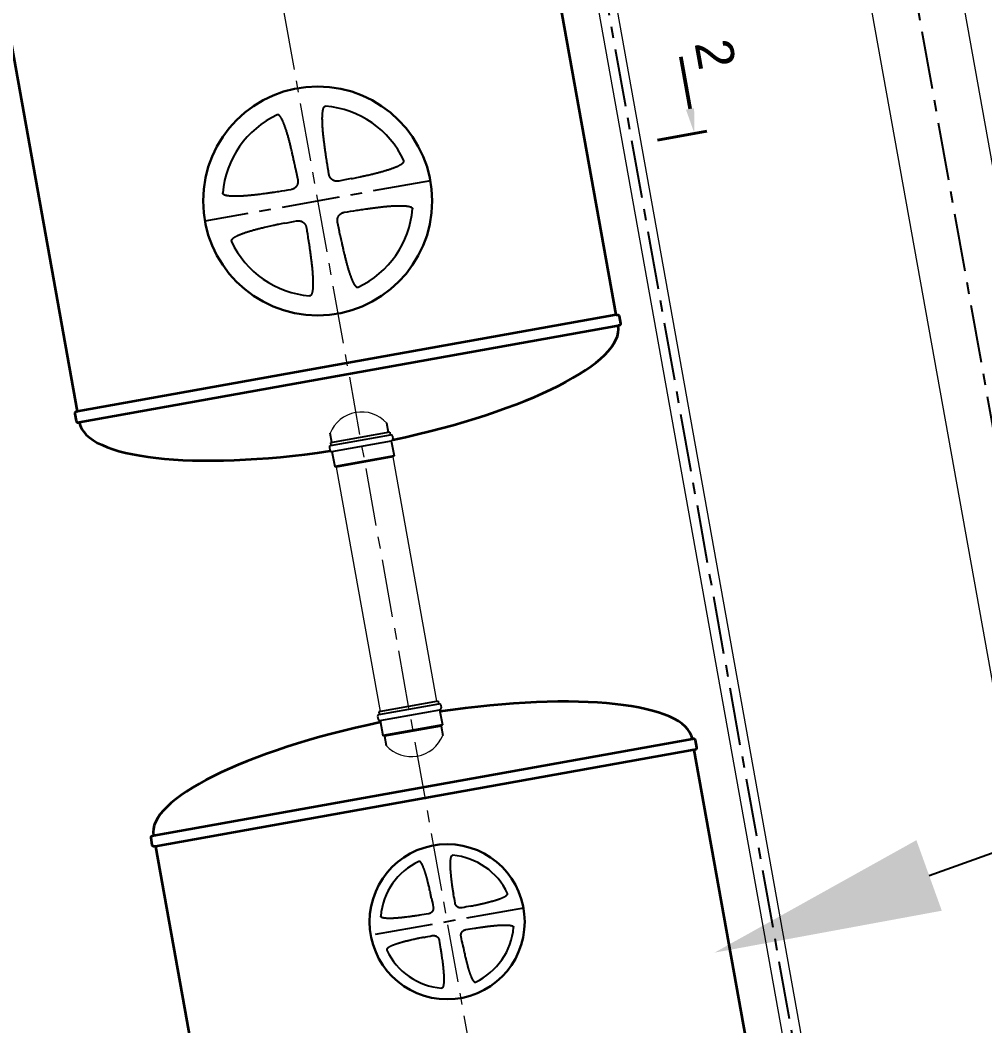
# Model space of a CAD drawing. Header units: millimetres. Extents: x 20530397 to 31271313, y 32794167 to 33532929.
# Drawn here: x 25974190 to 25979476, y 32918394 to 32923907 of the extents above; entities that cross this region are included whole.
import ezdxf
from ezdxf import colors
from ezdxf.entities.mleader import LeaderData, LeaderLine
from ezdxf.math import Vec2, Vec3

# ---------------------------------------------------------------- set-up
doc = ezdxf.new("R2010")
doc.units = ezdxf.units.MM
doc.linetypes.add('осевая', pattern=[50.8, 31.75, -6.35, 6.35, -6.35])
for name, color, linetype in [('Mitat', 1, 'Continuous'), ('Выноски', 7, 'Continuous'), ('Системный слой', 7, 'Continuous')]:
    doc.layers.add(name, color=color, linetype=linetype)
doc.layers.add('Труба профиль', color=7, linetype='Continuous', lineweight=50)
doc.styles.add('GOST 2.304', font='GOST_0.TTF')
doc.styles.get("Standard").update_dxf_attribs({"font": 'arial.ttf'})
doc.dimstyles.new('STANDARD$0', dxfattribs={"dimscale": 100, "dimtxt": 2.5, "dimasz": 1, "dimexe": 0.5, "dimexo": 2, "dimgap": 1, "dimtad": 1, "dimdec": 0, "dimzin": 0, "dimdsep": 46, "dimtxsty": 'Standard', "dimblk1": 'OBLIQUE', "dimblk2": 'OBLIQUE', "dimsah": 1, "dimcen": 2, "dimadec": 0, "dimazin": 0, "dimtfac": 1, "dimtdec": 4, "dimtofl": 0, "dimtmove": 2, "dimatfit": 3, "dimldrblk": 'OBLIQUE', "dimfxl": 1, "dimtolj": 1, "dimtzin": 0, "dimarcsym": 0})

# ---------------------------------------------------------------- blocks, each defined once
blk = doc.blocks.new('fsadfs')
at = {"color": 1, "linetype": 'осевая', "lineweight": 25, "ltscale": 10}
for p, q in [((8927.3, -30378.6), (3836.6, -2004.1)), ((2972.9, -6660.8), (6380.9, -25656.3)), ((2767.8, -11882), (1532.8, -12103.6)), ((3278.2, -15868.4), (2441.6, -16018.6))]:
    blk.add_line(p, q, dxfattribs=at)
at = {"lineweight": 20}
for p, q in [((9013.2, -29441.3), (4256.8, -2930.5)), ((8521, -29529.6), (3764.6, -3018.8)), ((6430.1, -25647.5), (3022.9, -6656.2)), ((6331.8, -25665.1), (2924.5, -6674)), ((2562.1, -13396), (2802.3, -14735)), ((2252.1, -13451.7), (2492.3, -14790.6))]:
    blk.add_line(p, q, dxfattribs=at)
at = {"color": 1, "linetype": 'осевая', "lineweight": 15, "ltscale": 10}
blk.add_line((979.5, -5459), (4422.1, -24663), dxfattribs=at)
at = {"color": 1, "lineweight": 40}
blk.add_line((4281.9, -11610.4), (4013.2, -11658.6), dxfattribs=at)
at = {"color": 7, "lineweight": 25}
for p, q in [((2538, -13261.7), (2528.8, -13210.3)), ((2228, -13317.4), (2218.7, -13266)), ((2545.6, -13260.4), (2220.4, -13318.7)), ((2221.5, -13333.8), (2549.8, -13274.9)), ((2545.6, -13260.4), (2548.2, -13275.1)), ((2559.9, -13281.9), (2562.6, -13296.9)), ((2220.4, -13318.7), (2223, -13333.5)), ((2227.2, -13365.9), (2555.6, -13307)), ((2554, -13307.3), (2568.9, -13390.3)), ((2214.4, -13343.9), (2217.1, -13358.9)), ((2228.8, -13365.7), (2243.7, -13448.6)), ((2562.1, -13396), (2568.9, -13390.3)), ((2252.1, -13451.7), (2243.7, -13448.6)), ((2810.2, -14735.1), (2485, -14793.4)), ((2486, -14808.5), (2814.4, -14749.5)), ((2810.2, -14735.1), (2812.8, -14749.8)), ((2824.5, -14756.6), (2827.2, -14771.6)), ((2479, -14818.6), (2481.7, -14833.6)), ((2485, -14793.4), (2487.6, -14808.2)), ((2491.8, -14840.6), (2820.2, -14781.7)), ((2818.6, -14782), (2833.5, -14865)), ((2493.4, -14840.4), (2508.3, -14923.3)), ((2826.7, -14870.7), (2833.5, -14865)), ((2826.7, -14870.7), (2835.9, -14922.1)), ((2516.6, -14926.4), (2508.3, -14923.3)), ((2516.6, -14926.4), (2525.9, -14977.7))]:
    blk.add_line(p, q, dxfattribs=at)
at = {"lineweight": 35}
for points in [[(3786.3, -12617.1), (2535.7, -5646.6)], [(-417.2, -6176.4), (833.4, -13146.9)], [(3786.3, -12617.1), (833.4, -13146.9)], [(844, -13205.9), (3796.9, -12676.2)], [(1250.5, -15471.5), (4203.4, -14941.8)], [(4214, -15000.8), (1261.1, -15530.6)], [(5465.8, -21978.5), (4214, -15000.8)], [(1261.1, -15530.6), (2513, -22508.2)]]:
    blk.add_lwpolyline(points, dxfattribs=at)
at = {"color": 1, "linetype": 'ByBlock', "lineweight": -2}
blk.add_lwpolyline([(4190.6, -11488.1), (4139.5, -11203.2)], dxfattribs=at)
at = {"lineweight": 35}
for points in [[(3786.3, -12617.1), (3791.2, -12616.2, -0.414214), (3802.8, -12624.3), (3809.9, -12663.7)], [(3809.9, -12663.7, -0.414214), (3801.8, -12675.3), (3796.9, -12676.2)], [(833.4, -13146.9), (828.5, -13147.8, 0.414214), (820.4, -13159.4), (827.5, -13198.7)], [(827.5, -13198.7, 0.414214), (839.1, -13206.8), (844, -13205.9)], [(4219.9, -14949, 0.414214), (4208.3, -14940.9), (4203.4, -14941.8)], [(4214, -15000.8), (4218.9, -14999.9, 0.414214), (4227, -14988.3), (4219.9, -14949)], [(1237.5, -15484, -0.414214), (1245.6, -15472.4), (1250.5, -15471.5)], [(1261.1, -15530.6), (1256.2, -15531.5, -0.414214), (1244.6, -15523.4), (1237.5, -15484)]]:
    blk.add_lwpolyline(points, format="xyb", dxfattribs=at)
at = {"lineweight": 20}
for centre, start, end in [((2391.2, -13335.1), 42.19, 158.1528), ((2663.5, -14853), 222.19, 338.1528)]:
    blk.add_arc(centre, 185.8, start, end, dxfattribs=at)
at = {"color": 7, "lineweight": 25}
for centre, start, end in [((2551.3, -13283.4), 10.1714, 100.1714), ((2223, -13342.3), 100.1714, 190.1714), ((2554, -13298.5), 280.1714, 10.1714), ((2225.7, -13357.4), 190.1714, 280.1714), ((2815.9, -14758.1), 10.1714, 100.1714), ((2818.6, -14773.2), 280.1714, 10.1714), ((2487.6, -14817), 100.1714, 190.1714), ((2490.3, -14832.1), 190.1714, 280.1714)]:
    blk.add_arc(centre, 8.7, start, end, dxfattribs=at)
at = {"lineweight": 35}
for centre, ratio, start_param, end_param in [((2320.5, -12941), 0.266979, 4.828731, 6.283185), ((2320.5, -12941), 0.266979, 3.141593, 4.596047), ((2726.9, -15206.7), 0.262791, 0, 1.46044), ((2726.9, -15206.7), 0.262791, 1.681155, 3.141593)]:
    blk.add_ellipse(centre, major_axis=(1476.4, 264.9), ratio=ratio, start_param=start_param, end_param=end_param, dxfattribs=at)
at = {"color": 1, "lineweight": 25}
blk.add_solid([(4213, -11484.1), (4214.7, -11622.4), (4168.2, -11492.1)], dxfattribs=at)
at = {"layer": 'Mitat', "color": 7, "lineweight": 25}
for p, q in [((2568.9, -13390.3), (2243.7, -13448.6)), ((2562.1, -13396), (2252.1, -13451.7)), ((2833.5, -14865), (2508.3, -14923.3)), ((2826.7, -14870.7), (2516.6, -14926.4))]:
    blk.add_line(p, q, dxfattribs=at)
at = {"layer": 'Системный слой', "color": 7, "lineweight": 30}
for centre, radius in [((2150.3, -11992.8), 627.4), ((2859.9, -15943.5), 425)]:
    blk.add_circle(centre, radius, dxfattribs=at)
at = {"layer": 'Системный слой', "color": 7, "lineweight": 25}
for centre, radius, start, end in [((2150.3, -11992.8), 521.8, 115.1657, 175.1771), ((2150.3, -11992.8), 521.8, 25.1657, 85.1771), ((2150.3, -11992.8), 521.8, 295.1657, 355.1771), ((2150.3, -11992.8), 521.8, 205.1657, 265.1771), ((2859.9, -15943.5), 365.3, 25.1657, 85.1771), ((2859.9, -15943.5), 365.3, 115.1657, 175.1771), ((2859.9, -15943.5), 365.3, 295.1657, 355.1771), ((2859.9, -15943.5), 365.3, 205.1657, 265.1771)]:
    blk.add_arc(centre, radius, start, end, dxfattribs=at)
at = {"layer": 'Системный слой', "color": 7, "lineweight": 25, "extrusion": (0, 0, -1)}
for centre, major_axis, start_param, end_param in [((3307.7, -11785.1), (-562.8, 3136.9), -1.528808, -1.507354), ((992.9, -12200.4), (562.8, -3136.9), -1.634239, -1.612784), ((1942.7, -10835.4), (-3136.9, -562.8), -1.634239, -1.612784), ((1942.7, -10835.4), (-3136.9, -562.8), -1.528808, -1.507354), ((2358, -13150.2), (3136.9, 562.8), -1.528808, -1.507354), ((2358, -13150.2), (3136.9, 562.8), -1.634239, -1.612784), ((3307.7, -11785.1), (-562.8, 3136.9), -1.634239, -1.612784), ((992.9, -12200.4), (562.8, -3136.9), -1.528808, -1.507354), ((2049.7, -16088.9), (394, -2195.9), -1.634239, -1.612784), ((3670, -15798.1), (-394, 2195.9), -1.528808, -1.507354), ((2714.5, -15133.3), (-2195.9, -394), -1.634239, -1.612784), ((2714.5, -15133.3), (-2195.9, -394), -1.528808, -1.507354), ((3005.2, -16753.7), (2195.9, 394), -1.528808, -1.507354), ((3005.2, -16753.7), (2195.9, 394), -1.634239, -1.612784), ((3670, -15798.1), (-394, 2195.9), -1.634239, -1.612784), ((2049.7, -16088.9), (394, -2195.9), -1.528808, -1.507354)]:
    blk.add_ellipse(centre, major_axis=major_axis, ratio=0.34202, start_param=start_param, end_param=end_param, dxfattribs=at)
at = {"layer": 'Системный слой', "color": 7, "lineweight": 25}
for points, knots in [([(2028, -11809.5), (2027, -11804.4), (2024.9, -11794.3), (2022.3, -11781.5), (2019.7, -11769.4), (2017, -11756.5), (2013.3, -11739.7), (2009.4, -11722), (2005.8, -11706.4), (2002.8, -11693.9), (2000.3, -11683.6), (1997.8, -11673.9), (1995.4, -11664.5), (1993, -11655.2), (1990.5, -11646.1), (1988, -11637), (1985.5, -11628.2), (1983, -11619.6), (1980.4, -11611.2), (1977.8, -11603.1), (1975.2, -11595.2), (1972.6, -11587.6), (1970.1, -11580.5), (1967.6, -11573.8), (1965.1, -11567.6), (1962.8, -11561.8), (1960.5, -11556.6), (1958.3, -11551.8), (1956.1, -11547.4), (1954.1, -11543.4), (1952.1, -11539.9), (1950.3, -11536.8), (1948.7, -11534.2), (1947.1, -11531.9), (1945.7, -11530.1), (1944.5, -11528.4), (1943.3, -11527), (1942.2, -11525.8), (1941.2, -11524.8), (1940.3, -11524), (1939.6, -11523.3), (1938.9, -11522.8), (1938.3, -11522.3), (1937.8, -11522), (1937.3, -11521.7), (1936.8, -11521.4), (1936.4, -11521.1), (1936, -11520.9), (1935.6, -11520.7), (1935.2, -11520.5), (1934.7, -11520.4), (1934.3, -11520.2), (1933.7, -11520), (1933.2, -11519.9), (1932.6, -11519.8), (1931.8, -11519.8), (1931, -11519.8), (1930.2, -11519.9), (1929.5, -11520.1), (1928.9, -11520.3), (1928.5, -11520.4), (1928.4, -11520.5)], [0, 0, 0, 0, 3.02765, 6.130095, 7.711356, 10.295721, 13.929306, 17.852185, 21.075848, 23.356556, 25.454567, 27.369743, 29.28457, 31.181263, 33.060102, 34.903414, 36.729231, 38.501691, 40.238572, 41.921872, 43.587415, 45.168284, 46.682445, 48.08064, 49.429669, 50.648002, 51.78422, 52.805921, 53.793743, 54.673452, 55.478237, 56.163293, 56.80467, 57.338103, 57.808296, 58.197357, 58.567882, 58.885925, 59.167818, 59.395948, 59.604956, 59.772794, 59.91893, 60.040332, 60.158922, 60.267663, 60.369344, 60.459616, 60.545402, 60.628157, 60.712316, 60.824376, 60.935003, 61.043224, 61.149462, 61.294441, 61.474783, 61.6447, 61.762042, 61.936931, 62, 62, 62, 62]), ([(2201.3, -11778.4), (2200.5, -11773.3), (2198.9, -11763), (2196.9, -11750.1), (2195.1, -11738), (2193.2, -11724.9), (2190.8, -11707.9), (2188.4, -11689.8), (2186.3, -11674), (2184.8, -11661.3), (2183.6, -11650.7), (2182.4, -11640.8), (2181.4, -11631.1), (2180.5, -11621.6), (2179.6, -11612.1), (2178.8, -11602.8), (2178.1, -11593.7), (2177.5, -11584.7), (2177, -11576), (2176.6, -11567.4), (2176.3, -11559.1), (2176.1, -11551.1), (2176, -11543.6), (2176, -11536.4), (2176.1, -11529.7), (2176.4, -11523.5), (2176.7, -11517.8), (2177.1, -11512.6), (2177.6, -11507.7), (2178.1, -11503.2), (2178.7, -11499.3), (2179.4, -11495.8), (2180, -11492.7), (2180.7, -11490), (2181.3, -11487.8), (2181.9, -11485.8), (2182.5, -11484.1), (2183.1, -11482.6), (2183.7, -11481.3), (2184.2, -11480.3), (2184.7, -11479.4), (2185.2, -11478.6), (2185.6, -11478), (2185.9, -11477.5), (2186.3, -11477), (2186.6, -11476.5), (2187, -11476.2), (2187.3, -11475.8), (2187.6, -11475.5), (2187.9, -11475.2), (2188.2, -11474.9), (2188.6, -11474.6), (2189.1, -11474.2), (2189.6, -11473.9), (2190.1, -11473.6), (2190.7, -11473.3), (2191.5, -11473), (2192.3, -11472.9), (2193.1, -11472.8), (2193.7, -11472.8), (2194.1, -11472.8), (2194.2, -11472.8)], [0, 0, 0, 0, 3.02765, 6.130095, 7.711356, 10.295721, 13.929306, 17.852185, 21.075848, 23.356556, 25.454567, 27.369743, 29.28457, 31.181263, 33.060102, 34.903414, 36.729231, 38.501691, 40.238572, 41.921872, 43.587415, 45.168284, 46.682445, 48.08064, 49.429669, 50.648002, 51.78422, 52.805921, 53.793743, 54.673452, 55.478237, 56.163293, 56.80467, 57.338103, 57.808296, 58.197357, 58.567882, 58.885925, 59.167818, 59.395948, 59.604956, 59.772794, 59.91893, 60.040332, 60.158922, 60.267663, 60.369344, 60.459616, 60.545402, 60.628157, 60.712316, 60.824376, 60.935003, 61.043224, 61.149462, 61.294441, 61.474783, 61.6447, 61.762042, 61.936931, 62, 62, 62, 62]), ([(2333.7, -11870.5), (2339, -11869.4), (2349.7, -11867.2), (2365.9, -11863.9), (2379.7, -11860.9), (2391.1, -11858.5), (2399.8, -11856.6), (2409.7, -11854.4), (2420.8, -11851.9), (2433, -11849.1), (2444.4, -11846.4), (2454.8, -11843.9), (2464.3, -11841.5), (2473.8, -11839.2), (2483.2, -11836.7), (2492.5, -11834.2), (2501.7, -11831.7), (2510.6, -11829.2), (2519.4, -11826.7), (2527.9, -11824.1), (2536.1, -11821.6), (2544.1, -11819), (2551.8, -11816.4), (2559.1, -11813.8), (2566, -11811.3), (2572.5, -11808.8), (2578.4, -11806.4), (2584, -11804.1), (2588.9, -11801.9), (2593.5, -11799.7), (2597.6, -11797.6), (2601.4, -11795.6), (2604.7, -11793.7), (2607.6, -11792), (2610, -11790.4), (2612.1, -11788.9), (2613.9, -11787.6), (2615.3, -11786.4), (2616.6, -11785.3), (2617.7, -11784.3), (2618.6, -11783.3), (2619.4, -11782.5), (2620, -11781.8), (2620.5, -11781.1), (2621, -11780.5), (2621.3, -11780), (2621.6, -11779.6), (2621.9, -11779.1), (2622.1, -11778.7), (2622.3, -11778.3), (2622.5, -11777.9), (2622.6, -11777.6), (2622.8, -11777.2), (2622.9, -11776.7), (2623.1, -11776.2), (2623.2, -11775.6), (2623.3, -11775), (2623.4, -11774.3), (2623.3, -11773.5), (2623.2, -11772.7), (2623.1, -11771.9), (2622.8, -11771.4), (2622.7, -11771), (2622.6, -11770.9)], [0, 0, 0, 0, 3.294372, 6.658592, 10.121593, 11.902894, 13.727108, 15.565806, 18.089199, 20.650882, 23.250738, 25.227925, 27.214477, 29.207845, 31.198516, 33.161939, 35.100749, 36.992852, 38.86301, 40.668913, 42.43271, 44.134312, 45.815956, 47.40632, 48.925529, 50.321905, 51.666806, 52.875385, 53.998684, 55.003566, 55.973887, 56.834853, 57.620252, 58.285215, 58.906539, 59.421027, 59.873097, 60.246259, 60.602155, 60.908041, 61.180307, 61.401463, 61.604048, 61.767517, 61.910185, 62.028901, 62.14479, 62.250718, 62.349589, 62.437156, 62.520317, 62.600986, 62.683377, 62.794474, 62.904935, 63.013803, 63.122506, 63.271682, 63.45784, 63.633238, 63.754366, 63.934896, 64, 64, 64, 64]), ([(2266.7, -11883.7), (2265.8, -11883.9), (2264.2, -11884.2), (2261.7, -11884.5), (2259.2, -11884.7), (2256.7, -11884.7), (2254.1, -11884.6), (2251.6, -11884.4), (2249.1, -11884.1), (2246.6, -11883.6), (2244.2, -11883), (2241.9, -11882.3), (2239.6, -11881.4), (2237.5, -11880.5), (2235.4, -11879.4), (2233.4, -11878.3), (2231.6, -11877.1), (2229.8, -11875.9), (2228.3, -11874.7), (2226.7, -11873.3), (2225.1, -11871.8), (2223.7, -11870.3), (2222.5, -11868.9), (2221.2, -11867.3), (2219.8, -11865.4), (2218.3, -11863.1), (2217, -11860.7), (2216, -11858.7), (2215.1, -11856.5), (2214.2, -11854), (2213.3, -11851.2), (2212.6, -11848.4), (2212.3, -11846.7), (2212.1, -11845.8)], [0, 0, 0, 0, 1.160827, 2.293622, 3.43563, 4.588756, 5.746246, 6.905348, 8.060469, 9.206891, 10.341224, 11.457239, 12.554235, 13.633163, 14.697615, 15.730559, 16.730575, 17.684561, 18.604883, 19.490061, 20.578623, 21.459916, 22.381037, 23.113319, 24.320591, 25.627437, 26.832376, 28.012841, 28.720001, 30.061886, 31.592299, 32.799071, 34, 34, 34, 34]), ([(2041.3, -11876.5), (2041.4, -11877.3), (2041.7, -11878.9), (2042, -11881.4), (2042.2, -11883.9), (2042.2, -11886.5), (2042.2, -11889), (2042, -11891.5), (2041.6, -11894), (2041.1, -11896.5), (2040.5, -11898.9), (2039.8, -11901.2), (2039, -11903.5), (2038, -11905.7), (2037, -11907.7), (2035.9, -11909.7), (2034.7, -11911.5), (2033.4, -11913.4), (2032, -11915.1), (2030.5, -11916.8), (2028.9, -11918.4), (2027, -11920.2), (2025.2, -11921.7), (2023.3, -11923), (2021.4, -11924.3), (2019.5, -11925.4), (2017.4, -11926.5), (2015.5, -11927.4), (2013.4, -11928.3), (2011.4, -11929), (2009, -11929.8), (2006.2, -11930.5), (2004.3, -11930.8), (2003.3, -11931)], [0, 0, 0, 0, 1.160825, 2.293619, 3.435628, 4.588757, 5.746252, 6.905358, 8.060478, 9.206889, 10.341203, 11.457205, 12.554205, 13.633169, 14.695741, 15.717068, 16.69175, 17.601108, 18.876909, 19.676175, 20.71619, 22.027068, 23.211446, 23.982012, 25.113816, 26.386625, 26.915982, 28.452958, 29.235773, 30.022226, 31.353686, 32.71083, 34, 34, 34, 34]), ([(1935.9, -11941.8), (1930.5, -11942.7), (1919.5, -11944.4), (1905.8, -11946.5), (1894.3, -11948.2), (1884.7, -11949.6), (1872.5, -11951.3), (1858, -11953.3), (1841.7, -11955.5), (1826.8, -11957.4), (1813.8, -11958.9), (1803.1, -11960.2), (1793.1, -11961.2), (1783.5, -11962.2), (1774, -11963.1), (1764.6, -11963.9), (1755.4, -11964.7), (1746.4, -11965.3), (1737.6, -11965.9), (1729, -11966.4), (1720.7, -11966.7), (1712.7, -11967), (1704.9, -11967.1), (1697.6, -11967.1), (1690.7, -11967.1), (1684.3, -11966.9), (1678.4, -11966.6), (1673, -11966.3), (1667.9, -11965.8), (1663.3, -11965.3), (1659.1, -11964.8), (1655.3, -11964.2), (1652, -11963.5), (1649.1, -11962.9), (1646.6, -11962.2), (1644.5, -11961.6), (1642.7, -11961), (1641, -11960.4), (1639.6, -11959.8), (1638.4, -11959.2), (1637.4, -11958.7), (1636.6, -11958.2), (1635.9, -11957.8), (1635.3, -11957.4), (1634.8, -11957), (1634.3, -11956.7), (1633.9, -11956.4), (1633.6, -11956.1), (1633.2, -11955.8), (1633, -11955.5), (1632.7, -11955.2), (1632.4, -11954.8), (1632.1, -11954.5), (1631.7, -11954), (1631.4, -11953.6), (1631.2, -11953), (1630.8, -11952.4), (1630.6, -11951.6), (1630.4, -11950.8), (1630.3, -11950.1), (1630.3, -11949.4), (1630.3, -11949), (1630.3, -11948.9)], [0, 0, 0, 0, 3.289426, 6.641073, 8.341944, 10.288254, 12.467464, 15.73036, 19.040043, 22.396272, 24.748618, 26.9013, 28.85179, 30.799553, 32.720392, 34.61697, 36.467565, 38.296603, 40.062486, 41.787015, 43.450467, 45.094385, 46.649301, 48.134932, 49.501134, 50.817333, 52.001692, 53.103719, 54.091658, 55.04643, 55.895777, 56.672128, 57.331893, 57.949266, 58.462051, 58.913492, 59.286861, 59.642661, 59.947993, 60.219335, 60.439132, 60.640228, 60.80198, 60.942837, 61.059698, 61.173776, 61.278051, 61.375378, 61.461577, 61.543439, 61.622848, 61.70395, 61.81331, 61.922045, 62.029212, 62.136217, 62.283062, 62.466311, 62.638969, 62.758204, 62.935914, 63, 63, 63, 63]), ([(2259.4, -12109.1), (2259.2, -12108.3), (2258.9, -12106.7), (2258.6, -12104.2), (2258.5, -12101.7), (2258.4, -12099.1), (2258.5, -12096.6), (2258.7, -12094.1), (2259.1, -12091.6), (2259.5, -12089.1), (2260.1, -12086.7), (2260.9, -12084.4), (2261.7, -12082.1), (2262.7, -12079.9), (2263.7, -12077.8), (2264.8, -12075.9), (2266, -12074), (2267.2, -12072.3), (2268.5, -12070.7), (2269.8, -12069.1), (2271.3, -12067.6), (2272.8, -12066.2), (2274.2, -12064.9), (2275.8, -12063.6), (2277.8, -12062.2), (2280.1, -12060.8), (2282.4, -12059.5), (2284.5, -12058.5), (2286.6, -12057.6), (2289.1, -12056.6), (2291.9, -12055.8), (2294.7, -12055.1), (2296.5, -12054.7), (2297.3, -12054.6)], [0, 0, 0, 0, 1.160827, 2.293622, 3.43563, 4.588756, 5.746246, 6.905348, 8.060469, 9.206891, 10.341224, 11.457239, 12.554235, 13.633163, 14.697615, 15.730559, 16.730575, 17.684561, 18.604883, 19.490061, 20.578623, 21.459916, 22.381037, 23.113319, 24.320591, 25.627437, 26.832376, 28.012841, 28.720001, 30.061886, 31.592299, 32.799071, 34, 34, 34, 34]), ([(2364.8, -12043.8), (2370.1, -12042.9), (2380.9, -12041.2), (2397.3, -12038.7), (2411.3, -12036.7), (2422.8, -12035), (2431.7, -12033.8), (2440.7, -12032.5), (2449.9, -12031.3), (2459.3, -12030.1), (2468.8, -12028.9), (2478.4, -12027.7), (2488, -12026.5), (2497.8, -12025.4), (2507.5, -12024.4), (2517.2, -12023.4), (2526.8, -12022.5), (2536.3, -12021.6), (2545.6, -12020.9), (2554.7, -12020.2), (2563.6, -12019.7), (2572.1, -12019.2), (2580.5, -12018.9), (2588.6, -12018.6), (2596.4, -12018.5), (2603.8, -12018.5), (2610.7, -12018.6), (2617.1, -12018.7), (2623.1, -12019), (2628.5, -12019.4), (2633.5, -12019.8), (2638, -12020.4), (2642.2, -12020.9), (2645.9, -12021.6), (2649.2, -12022.2), (2652, -12022.8), (2654.4, -12023.5), (2656.4, -12024.1), (2658.2, -12024.7), (2659.8, -12025.3), (2661.1, -12025.9), (2662.3, -12026.4), (2663.3, -12026.9), (2664.1, -12027.4), (2664.8, -12027.8), (2665.4, -12028.2), (2665.9, -12028.6), (2666.3, -12028.9), (2666.7, -12029.2), (2667.1, -12029.5), (2667.4, -12029.8), (2667.7, -12030.1), (2668, -12030.4), (2668.3, -12030.8), (2668.6, -12031.1), (2668.9, -12031.6), (2669.2, -12032), (2669.5, -12032.6), (2669.8, -12033.2), (2670.1, -12034), (2670.3, -12034.8), (2670.3, -12035.5), (2670.4, -12036.1), (2670.3, -12036.6), (2670.3, -12036.7)], [0, 0, 0, 0, 3.346522, 6.766848, 10.291529, 12.10647, 13.966728, 15.842272, 17.760329, 19.705723, 21.690551, 23.687495, 25.705597, 27.732688, 29.765616, 31.795276, 33.795524, 35.769581, 37.694349, 39.596139, 41.431301, 43.222957, 44.950628, 46.657893, 48.27186, 49.813093, 51.228677, 52.591625, 53.814671, 54.950111, 55.963708, 56.941681, 57.807329, 58.595452, 59.260387, 59.880783, 60.393124, 60.842571, 61.213062, 61.566815, 61.871519, 62.143339, 62.364996, 62.568381, 62.733225, 62.877534, 62.998106, 63.115804, 63.223386, 63.323799, 63.412733, 63.497193, 63.579124, 63.662803, 63.775637, 63.887825, 63.998395, 64.108796, 64.260302, 64.449369, 64.627508, 64.750528, 64.933879, 65, 65, 65, 65]), ([(1967, -12115.1), (1961.7, -12116.2), (1951.1, -12118.3), (1937.8, -12121.1), (1926.5, -12123.5), (1917.2, -12125.5), (1905.3, -12128), (1891.2, -12131.1), (1875.1, -12134.8), (1860.6, -12138.2), (1847.9, -12141.2), (1837.5, -12143.8), (1827.7, -12146.2), (1818.3, -12148.7), (1809, -12151.1), (1799.9, -12153.6), (1790.9, -12156.1), (1782.2, -12158.7), (1773.6, -12161.2), (1765.4, -12163.8), (1757.4, -12166.3), (1749.7, -12168.9), (1742.2, -12171.5), (1735.3, -12174), (1728.8, -12176.5), (1722.8, -12178.9), (1717.2, -12181.3), (1712.2, -12183.5), (1707.6, -12185.7), (1703.4, -12187.8), (1699.6, -12189.8), (1696.2, -12191.7), (1693.3, -12193.5), (1690.8, -12195.1), (1688.7, -12196.6), (1686.9, -12197.9), (1685.4, -12199.1), (1684.1, -12200.3), (1683, -12201.3), (1682, -12202.3), (1681.3, -12203.1), (1680.6, -12203.8), (1680.1, -12204.5), (1679.7, -12205), (1679.4, -12205.6), (1679.1, -12206), (1678.8, -12206.5), (1678.6, -12206.9), (1678.4, -12207.3), (1678.2, -12207.7), (1678, -12208), (1677.9, -12208.4), (1677.7, -12208.9), (1677.6, -12209.4), (1677.4, -12210), (1677.4, -12210.6), (1677.3, -12211.3), (1677.3, -12212.1), (1677.4, -12212.9), (1677.6, -12213.6), (1677.8, -12214.2), (1678, -12214.6), (1678, -12214.7)], [0, 0, 0, 0, 3.218923, 6.506826, 8.178508, 10.098303, 12.252324, 15.489576, 18.77979, 22.122744, 24.473336, 26.627827, 28.584132, 30.538174, 32.467068, 34.373014, 36.235157, 38.076608, 39.857077, 41.597492, 43.27857, 44.940532, 46.513958, 48.018144, 49.402538, 50.736545, 51.936949, 53.053667, 54.053979, 55.020167, 55.878253, 56.661609, 57.325775, 57.946675, 58.461223, 58.913538, 59.286894, 59.642684, 59.948009, 60.219346, 60.43914, 60.640233, 60.801982, 60.942838, 61.059698, 61.173776, 61.278051, 61.375378, 61.461577, 61.543439, 61.622847, 61.70395, 61.81331, 61.922045, 62.029212, 62.136217, 62.283062, 62.466311, 62.638969, 62.758204, 62.935914, 63, 63, 63, 63]), ([(2034, -12101.9), (2034.8, -12101.7), (2036.5, -12101.4), (2039, -12101.1), (2041.5, -12100.9), (2044, -12100.9), (2046.5, -12101), (2049.1, -12101.2), (2051.6, -12101.5), (2054, -12102), (2056.4, -12102.6), (2058.8, -12103.3), (2061, -12104.2), (2063.2, -12105.1), (2065.3, -12106.2), (2067.3, -12107.3), (2069.1, -12108.5), (2070.8, -12109.7), (2072.4, -12110.9), (2074, -12112.3), (2075.5, -12113.7), (2077, -12115.3), (2078.2, -12116.7), (2079.5, -12118.3), (2080.9, -12120.2), (2082.3, -12122.5), (2083.7, -12124.9), (2084.6, -12126.9), (2085.6, -12129.1), (2086.5, -12131.6), (2087.4, -12134.4), (2088.1, -12137.2), (2088.4, -12138.9), (2088.5, -12139.8)], [0, 0, 0, 0, 1.160827, 2.293622, 3.43563, 4.588756, 5.746246, 6.905348, 8.060469, 9.206891, 10.341224, 11.457239, 12.554235, 13.633163, 14.697615, 15.730559, 16.730575, 17.684561, 18.604883, 19.490061, 20.578623, 21.459916, 22.381037, 23.113319, 24.320591, 25.627437, 26.832376, 28.012841, 28.720001, 30.061886, 31.592299, 32.799071, 34, 34, 34, 34]), ([(2272.7, -12176.1), (2273.7, -12181.3), (2275.8, -12191.7), (2278.5, -12204.8), (2281.1, -12217.1), (2283.9, -12230.2), (2287.6, -12247.3), (2291.7, -12265.4), (2295.4, -12281.1), (2298.4, -12293.8), (2301, -12304.2), (2303.4, -12314), (2305.8, -12323.4), (2308.3, -12332.8), (2310.8, -12341.9), (2313.3, -12351), (2315.8, -12359.8), (2318.4, -12368.3), (2321, -12376.7), (2323.6, -12384.8), (2326.2, -12392.6), (2328.8, -12400.1), (2331.3, -12407.1), (2333.8, -12413.7), (2336.3, -12419.8), (2338.6, -12425.5), (2340.9, -12430.6), (2343.1, -12435.3), (2345.2, -12439.5), (2347.3, -12443.4), (2349.2, -12446.8), (2350.9, -12449.7), (2352.6, -12452.2), (2354.1, -12454.4), (2355.4, -12456.2), (2356.6, -12457.7), (2357.8, -12459), (2358.8, -12460.2), (2359.8, -12461.1), (2360.6, -12461.9), (2361.4, -12462.5), (2362, -12463), (2362.6, -12463.4), (2363.1, -12463.8), (2363.6, -12464.1), (2364, -12464.3), (2364.4, -12464.6), (2364.8, -12464.8), (2365.2, -12464.9), (2365.6, -12465.1), (2366, -12465.3), (2366.4, -12465.4), (2367, -12465.6), (2367.5, -12465.7), (2368.1, -12465.8), (2368.8, -12465.8), (2369.6, -12465.8), (2370.4, -12465.7), (2371.2, -12465.5), (2371.8, -12465.3), (2372.1, -12465.1), (2372.2, -12465.1)], [0, 0, 0, 0, 3.098261, 6.270257, 7.885874, 10.522158, 14.222088, 18.211189, 21.48322, 23.791405, 25.91056, 27.83924, 29.766287, 31.670808, 33.554374, 35.397495, 37.221269, 38.987539, 40.715871, 42.387727, 44.041242, 45.608249, 47.107289, 48.488328, 49.8195, 51.017864, 52.132795, 53.131323, 54.095468, 54.950922, 55.731334, 56.392139, 57.009565, 57.520478, 57.969136, 58.338887, 58.691133, 58.993238, 59.261551, 59.478662, 59.677208, 59.836711, 59.975492, 60.090496, 60.202763, 60.305383, 60.401166, 60.485997, 60.56656, 60.644707, 60.724522, 60.832147, 60.939155, 61.044621, 61.149928, 61.294442, 61.474783, 61.6447, 61.762042, 61.936931, 62, 62, 62, 62]), ([(2099.4, -12207.2), (2100.2, -12212.4), (2101.8, -12222.9), (2103.8, -12236.1), (2105.7, -12248.5), (2107.6, -12261.9), (2110.1, -12279.2), (2112.5, -12297.5), (2114.6, -12313.6), (2116.1, -12326.5), (2117.4, -12337.2), (2118.5, -12347.2), (2119.5, -12356.9), (2120.4, -12366.5), (2121.3, -12375.9), (2122, -12385.3), (2122.7, -12394.4), (2123.3, -12403.4), (2123.8, -12412), (2124.2, -12420.5), (2124.5, -12428.8), (2124.6, -12436.7), (2124.7, -12444.2), (2124.6, -12451.3), (2124.5, -12457.8), (2124.2, -12463.9), (2123.8, -12469.5), (2123.4, -12474.7), (2122.9, -12479.4), (2122.3, -12483.7), (2121.7, -12487.6), (2121.1, -12491), (2120.4, -12493.9), (2119.8, -12496.4), (2119.1, -12498.6), (2118.5, -12500.4), (2117.9, -12502.1), (2117.3, -12503.5), (2116.7, -12504.7), (2116.2, -12505.7), (2115.7, -12506.6), (2115.3, -12507.3), (2114.9, -12507.9), (2114.6, -12508.4), (2114.2, -12508.8), (2113.9, -12509.2), (2113.6, -12509.6), (2113.3, -12509.9), (2113, -12510.2), (2112.7, -12510.5), (2112.4, -12510.8), (2112, -12511.1), (2111.6, -12511.4), (2111.1, -12511.7), (2110.6, -12512), (2109.9, -12512.3), (2109.1, -12512.6), (2108.4, -12512.7), (2107.6, -12512.8), (2107, -12512.8), (2106.6, -12512.8), (2106.5, -12512.8)], [0, 0, 0, 0, 3.098261, 6.270257, 7.885874, 10.522158, 14.222088, 18.211189, 21.48322, 23.791405, 25.91056, 27.83924, 29.766287, 31.670808, 33.554374, 35.397495, 37.221271, 38.987539, 40.715869, 42.387727, 44.041242, 45.608249, 47.107289, 48.488328, 49.8195, 51.017864, 52.132795, 53.131323, 54.095468, 54.950922, 55.731334, 56.392139, 57.009565, 57.520478, 57.969136, 58.338887, 58.691133, 58.993238, 59.261551, 59.478662, 59.677208, 59.836711, 59.975492, 60.090496, 60.202763, 60.305383, 60.401166, 60.485997, 60.56656, 60.644707, 60.724522, 60.832147, 60.939155, 61.044621, 61.149928, 61.294442, 61.474783, 61.6447, 61.762042, 61.936931, 62, 62, 62, 62]), ([(2895.6, -15793.4), (2895, -15789.9), (2893.9, -15782.7), (2892.5, -15773.6), (2891.2, -15765.1), (2889.9, -15756), (2888.2, -15744.1), (2886.5, -15731.4), (2885.1, -15720.4), (2884, -15711.4), (2883.1, -15704), (2882.4, -15697.1), (2881.7, -15690.3), (2881, -15683.7), (2880.4, -15677), (2879.8, -15670.5), (2879.3, -15664.1), (2878.9, -15657.8), (2878.5, -15651.7), (2878.3, -15645.7), (2878, -15639.9), (2877.9, -15634.3), (2877.8, -15629), (2877.9, -15624), (2878, -15619.4), (2878.1, -15615), (2878.3, -15611), (2878.6, -15607.3), (2879, -15603.9), (2879.3, -15600.8), (2879.8, -15598), (2880.2, -15595.6), (2880.7, -15593.4), (2881.1, -15591.6), (2881.6, -15590), (2882, -15588.6), (2882.4, -15587.4), (2882.8, -15586.4), (2883.2, -15585.5), (2883.6, -15584.7), (2884, -15584.1), (2884.3, -15583.6), (2884.6, -15583.1), (2884.8, -15582.8), (2885.1, -15582.4), (2885.3, -15582.1), (2885.5, -15581.9), (2885.7, -15581.6), (2886, -15581.4), (2886.2, -15581.2), (2886.4, -15581), (2886.7, -15580.7), (2887, -15580.5), (2887.3, -15580.3), (2887.7, -15580.1), (2888.2, -15579.9), (2888.7, -15579.7), (2889.3, -15579.6), (2889.8, -15579.5), (2890.2, -15579.5), (2890.5, -15579.5), (2890.6, -15579.5)], [0, 0, 0, 0, 3.02765, 6.130095, 7.711356, 10.295721, 13.929306, 17.852185, 21.075848, 23.356556, 25.454567, 27.369743, 29.28457, 31.181263, 33.060102, 34.903414, 36.729231, 38.501691, 40.238572, 41.921872, 43.587415, 45.168284, 46.682445, 48.08064, 49.429669, 50.648002, 51.78422, 52.805921, 53.793743, 54.673452, 55.478237, 56.163293, 56.80467, 57.338103, 57.808296, 58.197357, 58.567882, 58.885925, 59.167818, 59.395948, 59.604956, 59.772794, 59.91893, 60.040332, 60.158922, 60.267663, 60.369344, 60.459616, 60.545402, 60.628157, 60.712316, 60.824376, 60.935003, 61.043224, 61.149462, 61.294441, 61.474783, 61.6447, 61.762042, 61.936931, 62, 62, 62, 62]), ([(2774.3, -15815.2), (2773.5, -15811.6), (2772.1, -15804.5), (2770.2, -15795.6), (2768.5, -15787.1), (2766.5, -15778.1), (2764, -15766.4), (2761.2, -15753.9), (2758.7, -15743), (2756.6, -15734.3), (2754.8, -15727.1), (2753.1, -15720.3), (2751.5, -15713.7), (2749.8, -15707.2), (2748, -15700.8), (2746.3, -15694.5), (2744.5, -15688.3), (2742.7, -15682.3), (2740.9, -15676.4), (2739.1, -15670.7), (2737.3, -15665.2), (2735.5, -15659.9), (2733.7, -15654.9), (2732, -15650.2), (2730.2, -15645.9), (2728.6, -15641.8), (2727, -15638.2), (2725.4, -15634.8), (2724, -15631.7), (2722.5, -15628.9), (2721.1, -15626.5), (2719.9, -15624.3), (2718.7, -15622.5), (2717.6, -15620.9), (2716.7, -15619.6), (2715.8, -15618.4), (2715, -15617.5), (2714.2, -15616.6), (2713.5, -15615.9), (2712.9, -15615.3), (2712.4, -15614.9), (2711.9, -15614.5), (2711.5, -15614.2), (2711.1, -15613.9), (2710.8, -15613.7), (2710.4, -15613.5), (2710.1, -15613.3), (2709.8, -15613.2), (2709.5, -15613), (2709.3, -15612.9), (2709, -15612.8), (2708.6, -15612.7), (2708.2, -15612.6), (2707.9, -15612.5), (2707.4, -15612.4), (2706.9, -15612.4), (2706.4, -15612.4), (2705.8, -15612.5), (2705.3, -15612.6), (2704.9, -15612.7), (2704.6, -15612.9), (2704.5, -15612.9)], [0, 0, 0, 0, 3.02765, 6.130095, 7.711356, 10.295721, 13.929306, 17.852185, 21.075848, 23.356556, 25.454567, 27.369743, 29.28457, 31.181263, 33.060102, 34.903414, 36.729231, 38.501691, 40.238572, 41.921872, 43.587415, 45.168284, 46.682445, 48.08064, 49.429669, 50.648002, 51.78422, 52.805921, 53.793743, 54.673452, 55.478237, 56.163293, 56.80467, 57.338103, 57.808296, 58.197357, 58.567882, 58.885925, 59.167818, 59.395948, 59.604956, 59.772794, 59.91893, 60.040332, 60.158922, 60.267663, 60.369344, 60.459616, 60.545402, 60.628157, 60.712316, 60.824376, 60.935003, 61.043224, 61.149462, 61.294441, 61.474783, 61.6447, 61.762042, 61.936931, 62, 62, 62, 62]), ([(2988.2, -15857.9), (2991.9, -15857.1), (2999.4, -15855.6), (3010.8, -15853.2), (3020.5, -15851.2), (3028.4, -15849.5), (3034.5, -15848.2), (3041.4, -15846.6), (3049.2, -15844.9), (3057.8, -15842.9), (3065.7, -15841), (3073, -15839.3), (3079.7, -15837.6), (3086.3, -15835.9), (3092.9, -15834.2), (3099.4, -15832.5), (3105.8, -15830.8), (3112.1, -15829), (3118.2, -15827.2), (3124.1, -15825.4), (3129.9, -15823.6), (3135.5, -15821.8), (3140.9, -15820), (3146, -15818.2), (3150.9, -15816.5), (3155.4, -15814.7), (3159.6, -15813), (3163.4, -15811.4), (3166.9, -15809.8), (3170.1, -15808.3), (3173, -15806.9), (3175.6, -15805.5), (3177.9, -15804.2), (3179.9, -15802.9), (3181.7, -15801.8), (3183.1, -15800.8), (3184.3, -15799.9), (3185.4, -15799), (3186.3, -15798.3), (3187.1, -15797.5), (3187.7, -15796.9), (3188.2, -15796.3), (3188.7, -15795.8), (3189, -15795.3), (3189.3, -15794.9), (3189.6, -15794.6), (3189.8, -15794.2), (3189.9, -15793.9), (3190.1, -15793.6), (3190.2, -15793.4), (3190.4, -15793.1), (3190.5, -15792.8), (3190.6, -15792.6), (3190.7, -15792.2), (3190.8, -15791.9), (3190.9, -15791.5), (3191, -15791.1), (3191, -15790.6), (3191, -15790), (3190.9, -15789.4), (3190.8, -15788.9), (3190.6, -15788.5), (3190.5, -15788.2), (3190.5, -15788.2)], [0, 0, 0, 0, 3.294372, 6.658592, 10.121593, 11.902894, 13.727108, 15.565806, 18.089199, 20.650882, 23.250738, 25.227925, 27.214477, 29.207845, 31.198516, 33.161939, 35.100749, 36.992852, 38.86301, 40.668913, 42.43271, 44.134312, 45.815956, 47.40632, 48.925529, 50.321905, 51.666806, 52.875385, 53.998684, 55.003566, 55.973887, 56.834853, 57.620252, 58.285215, 58.906539, 59.421027, 59.873097, 60.246259, 60.602155, 60.908041, 61.180307, 61.401463, 61.604048, 61.767517, 61.910185, 62.028901, 62.14479, 62.250718, 62.349589, 62.437156, 62.520317, 62.600986, 62.683377, 62.794474, 62.904935, 63.013803, 63.122506, 63.271682, 63.45784, 63.633238, 63.754366, 63.934896, 64, 64, 64, 64]), ([(2783.5, -15862.1), (2783.7, -15862.6), (2783.9, -15863.8), (2784.1, -15865.5), (2784.2, -15867.3), (2784.2, -15869.1), (2784.2, -15870.8), (2784, -15872.6), (2783.8, -15874.4), (2783.4, -15876.1), (2783, -15877.8), (2782.5, -15879.4), (2781.9, -15881), (2781.3, -15882.5), (2780.5, -15884), (2779.8, -15885.3), (2779, -15886.6), (2778, -15887.9), (2777.1, -15889.1), (2776, -15890.3), (2774.9, -15891.5), (2773.6, -15892.7), (2772.3, -15893.7), (2771, -15894.7), (2769.6, -15895.6), (2768.3, -15896.3), (2766.8, -15897.1), (2765.5, -15897.7), (2764, -15898.3), (2762.6, -15898.8), (2760.9, -15899.4), (2759, -15899.9), (2757.6, -15900.1), (2757, -15900.2)], [0, 0, 0, 0, 1.160825, 2.293619, 3.435628, 4.588757, 5.746252, 6.905358, 8.060478, 9.206889, 10.341203, 11.457205, 12.554205, 13.633169, 14.695741, 15.717068, 16.69175, 17.601108, 18.876909, 19.676175, 20.71619, 22.027068, 23.211446, 23.982012, 25.113816, 26.386625, 26.915982, 28.452958, 29.235773, 30.022226, 31.353686, 32.71083, 34, 34, 34, 34]), ([(2941.3, -15867.2), (2940.7, -15867.3), (2939.6, -15867.5), (2937.8, -15867.7), (2936.1, -15867.8), (2934.3, -15867.8), (2932.5, -15867.8), (2930.8, -15867.6), (2929, -15867.4), (2927.3, -15867.1), (2925.6, -15866.6), (2924, -15866.1), (2922.4, -15865.5), (2920.9, -15864.9), (2919.4, -15864.1), (2918, -15863.4), (2916.7, -15862.5), (2915.5, -15861.7), (2914.4, -15860.8), (2913.3, -15859.8), (2912.3, -15858.8), (2911.2, -15857.8), (2910.4, -15856.8), (2909.5, -15855.6), (2908.5, -15854.3), (2907.5, -15852.7), (2906.6, -15851), (2905.9, -15849.6), (2905.2, -15848.1), (2904.6, -15846.4), (2903.9, -15844.4), (2903.5, -15842.4), (2903.2, -15841.2), (2903.1, -15840.6)], [0, 0, 0, 0, 1.160827, 2.293622, 3.43563, 4.588756, 5.746246, 6.905348, 8.060469, 9.206891, 10.341224, 11.457239, 12.554235, 13.633163, 14.697615, 15.730559, 16.730575, 17.684561, 18.604883, 19.490061, 20.578623, 21.459916, 22.381037, 23.113319, 24.320591, 25.627437, 26.832376, 28.012841, 28.720001, 30.061886, 31.592299, 32.799071, 34, 34, 34, 34]), ([(2709.8, -15907.8), (2706, -15908.4), (2698.3, -15909.6), (2688.7, -15911.1), (2680.6, -15912.3), (2673.9, -15913.3), (2665.4, -15914.5), (2655.3, -15915.9), (2643.8, -15917.4), (2633.4, -15918.7), (2624.3, -15919.8), (2616.8, -15920.6), (2609.8, -15921.4), (2603.1, -15922.1), (2596.4, -15922.7), (2589.9, -15923.3), (2583.4, -15923.8), (2577.1, -15924.3), (2570.9, -15924.7), (2565, -15925), (2559.1, -15925.2), (2553.5, -15925.4), (2548.1, -15925.5), (2543, -15925.5), (2538.2, -15925.5), (2533.7, -15925.4), (2529.5, -15925.2), (2525.7, -15924.9), (2522.2, -15924.6), (2519, -15924.3), (2516, -15923.9), (2513.4, -15923.4), (2511.1, -15923), (2509, -15922.5), (2507.3, -15922.1), (2505.8, -15921.6), (2504.5, -15921.2), (2503.4, -15920.8), (2502.4, -15920.4), (2501.5, -15920), (2500.8, -15919.6), (2500.2, -15919.3), (2499.7, -15919), (2499.3, -15918.7), (2499, -15918.5), (2498.7, -15918.2), (2498.4, -15918), (2498.1, -15917.8), (2497.9, -15917.6), (2497.7, -15917.4), (2497.5, -15917.2), (2497.3, -15916.9), (2497.1, -15916.7), (2496.9, -15916.4), (2496.7, -15916), (2496.5, -15915.7), (2496.2, -15915.2), (2496, -15914.7), (2495.9, -15914.1), (2495.9, -15913.6), (2495.9, -15913.2), (2495.9, -15912.9), (2495.9, -15912.8)], [0, 0, 0, 0, 3.289426, 6.641073, 8.341944, 10.288254, 12.467464, 15.73036, 19.040043, 22.396272, 24.748618, 26.9013, 28.85179, 30.799553, 32.720392, 34.61697, 36.467565, 38.296603, 40.062486, 41.787015, 43.450467, 45.094385, 46.649301, 48.134932, 49.501134, 50.817333, 52.001692, 53.103719, 54.091658, 55.04643, 55.895777, 56.672128, 57.331893, 57.949266, 58.462051, 58.913492, 59.286861, 59.642661, 59.947993, 60.219335, 60.439132, 60.640228, 60.80198, 60.942837, 61.059698, 61.173776, 61.278051, 61.375378, 61.461577, 61.543439, 61.622848, 61.70395, 61.81331, 61.922045, 62.029212, 62.136217, 62.283062, 62.466311, 62.638969, 62.758204, 62.935914, 63, 63, 63, 63]), ([(2936.2, -16024.9), (2936.1, -16024.4), (2935.9, -16023.2), (2935.7, -16021.5), (2935.6, -16019.7), (2935.5, -16017.9), (2935.6, -16016.2), (2935.7, -16014.4), (2936, -16012.6), (2936.3, -16010.9), (2936.7, -16009.2), (2937.3, -16007.6), (2937.8, -16006), (2938.5, -16004.5), (2939.2, -16003), (2940, -16001.7), (2940.8, -16000.4), (2941.7, -15999.2), (2942.6, -15998.1), (2943.5, -15996.9), (2944.5, -15995.9), (2945.6, -15994.9), (2946.6, -15994), (2947.7, -15993.1), (2949.1, -15992.1), (2950.7, -15991.1), (2952.4, -15990.2), (2953.8, -15989.5), (2955.3, -15988.8), (2957, -15988.2), (2959, -15987.6), (2961, -15987.1), (2962.2, -15986.9), (2962.8, -15986.8)], [0, 0, 0, 0, 1.160827, 2.293622, 3.43563, 4.588756, 5.746246, 6.905348, 8.060469, 9.206891, 10.341224, 11.457239, 12.554235, 13.633163, 14.697615, 15.730559, 16.730575, 17.684561, 18.604883, 19.490061, 20.578623, 21.459916, 22.381037, 23.113319, 24.320591, 25.627437, 26.832376, 28.012841, 28.720001, 30.061886, 31.592299, 32.799071, 34, 34, 34, 34]), ([(3010, -15979.2), (3013.7, -15978.6), (3021.3, -15977.4), (3032.8, -15975.7), (3042.6, -15974.2), (3050.6, -15973.1), (3056.8, -15972.2), (3063.2, -15971.3), (3069.6, -15970.4), (3076.1, -15969.6), (3082.8, -15968.7), (3089.5, -15967.9), (3096.3, -15967.1), (3103.1, -15966.3), (3109.9, -15965.6), (3116.7, -15964.9), (3123.4, -15964.3), (3130.1, -15963.7), (3136.6, -15963.2), (3142.9, -15962.7), (3149.1, -15962.3), (3155.2, -15962), (3161, -15961.7), (3166.7, -15961.6), (3172.2, -15961.5), (3177.3, -15961.5), (3182.1, -15961.5), (3186.6, -15961.7), (3190.8, -15961.9), (3194.6, -15962.1), (3198.1, -15962.4), (3201.3, -15962.8), (3204.2, -15963.2), (3206.8, -15963.6), (3209.1, -15964.1), (3211, -15964.5), (3212.7, -15965), (3214.1, -15965.4), (3215.4, -15965.8), (3216.5, -15966.2), (3217.4, -15966.7), (3218.3, -15967), (3218.9, -15967.4), (3219.5, -15967.7), (3220, -15968), (3220.4, -15968.3), (3220.8, -15968.5), (3221.1, -15968.8), (3221.4, -15969), (3221.6, -15969.2), (3221.8, -15969.4), (3222, -15969.6), (3222.2, -15969.8), (3222.4, -15970.1), (3222.7, -15970.3), (3222.9, -15970.6), (3223.1, -15971), (3223.3, -15971.3), (3223.5, -15971.8), (3223.7, -15972.3), (3223.8, -15972.9), (3223.9, -15973.4), (3223.9, -15973.8), (3223.9, -15974.1), (3223.9, -15974.2)], [0, 0, 0, 0, 3.346522, 6.766848, 10.291529, 12.10647, 13.966728, 15.842272, 17.760329, 19.705723, 21.690551, 23.687495, 25.705597, 27.732688, 29.765616, 31.795276, 33.795524, 35.769581, 37.694349, 39.596139, 41.431301, 43.222957, 44.950628, 46.657893, 48.27186, 49.813093, 51.228677, 52.591625, 53.814671, 54.950111, 55.963708, 56.941681, 57.807329, 58.595452, 59.260387, 59.880783, 60.393124, 60.842571, 61.213062, 61.566815, 61.871519, 62.143339, 62.364996, 62.568381, 62.733225, 62.877534, 62.998106, 63.115804, 63.223386, 63.323799, 63.412733, 63.497193, 63.579124, 63.662803, 63.775637, 63.887825, 63.998395, 64.108796, 64.260302, 64.449369, 64.627508, 64.750528, 64.933879, 65, 65, 65, 65]), ([(2731.5, -16029.1), (2727.9, -16029.9), (2720.4, -16031.4), (2711.1, -16033.3), (2703.2, -16035), (2696.7, -16036.4), (2688.3, -16038.2), (2678.5, -16040.3), (2667.2, -16042.9), (2657.1, -16045.3), (2648.2, -16047.4), (2640.9, -16049.2), (2634, -16050.9), (2627.5, -16052.6), (2620.9, -16054.3), (2614.6, -16056.1), (2608.3, -16057.8), (2602.2, -16059.6), (2596.2, -16061.4), (2590.4, -16063.2), (2584.8, -16065), (2579.4, -16066.8), (2574.2, -16068.6), (2569.4, -16070.4), (2564.8, -16072.1), (2560.6, -16073.8), (2556.7, -16075.4), (2553.2, -16077), (2550, -16078.5), (2547, -16080), (2544.3, -16081.4), (2542, -16082.7), (2540, -16084), (2538.2, -16085.1), (2536.7, -16086.2), (2535.5, -16087.1), (2534.4, -16087.9), (2533.5, -16088.7), (2532.7, -16089.5), (2532.1, -16090.1), (2531.5, -16090.7), (2531.1, -16091.2), (2530.7, -16091.7), (2530.4, -16092.1), (2530.2, -16092.4), (2530, -16092.8), (2529.8, -16093.1), (2529.6, -16093.4), (2529.5, -16093.6), (2529.4, -16093.9), (2529.3, -16094.2), (2529.2, -16094.5), (2529, -16094.8), (2528.9, -16095.2), (2528.9, -16095.5), (2528.8, -16095.9), (2528.8, -16096.4), (2528.8, -16097), (2528.8, -16097.6), (2529, -16098.1), (2529.1, -16098.5), (2529.2, -16098.8), (2529.3, -16098.8)], [0, 0, 0, 0, 3.218923, 6.506826, 8.178508, 10.098303, 12.252324, 15.489576, 18.77979, 22.122744, 24.473336, 26.627827, 28.584132, 30.538174, 32.467068, 34.373014, 36.235157, 38.076608, 39.857077, 41.597492, 43.27857, 44.940532, 46.513958, 48.018144, 49.402538, 50.736545, 51.936949, 53.053667, 54.053979, 55.020167, 55.878253, 56.661609, 57.325775, 57.946675, 58.461223, 58.913538, 59.286894, 59.642684, 59.948009, 60.219346, 60.43914, 60.640233, 60.801982, 60.942838, 61.059698, 61.173776, 61.278051, 61.375378, 61.461577, 61.543439, 61.622847, 61.70395, 61.81331, 61.922045, 62.029212, 62.136217, 62.283062, 62.466311, 62.638969, 62.758204, 62.935914, 63, 63, 63, 63]), ([(2778.4, -16019.8), (2779, -16019.7), (2780.2, -16019.5), (2781.9, -16019.3), (2783.7, -16019.2), (2785.4, -16019.2), (2787.2, -16019.2), (2789, -16019.4), (2790.7, -16019.6), (2792.5, -16019.9), (2794.2, -16020.4), (2795.8, -16020.9), (2797.4, -16021.5), (2798.9, -16022.1), (2800.3, -16022.9), (2801.7, -16023.6), (2803, -16024.5), (2804.2, -16025.3), (2805.3, -16026.2), (2806.4, -16027.2), (2807.5, -16028.2), (2808.5, -16029.2), (2809.4, -16030.2), (2810.3, -16031.4), (2811.3, -16032.7), (2812.3, -16034.3), (2813.2, -16036), (2813.9, -16037.4), (2814.6, -16038.9), (2815.2, -16040.6), (2815.8, -16042.6), (2816.3, -16044.6), (2816.5, -16045.8), (2816.6, -16046.4)], [0, 0, 0, 0, 1.160827, 2.293622, 3.43563, 4.588756, 5.746246, 6.905348, 8.060469, 9.206891, 10.341224, 11.457239, 12.554235, 13.633163, 14.697615, 15.730559, 16.730575, 17.684561, 18.604883, 19.490061, 20.578623, 21.459916, 22.381037, 23.113319, 24.320591, 25.627437, 26.832376, 28.012841, 28.720001, 30.061886, 31.592299, 32.799071, 34, 34, 34, 34]), ([(2824.2, -16093.6), (2824.8, -16097.2), (2825.9, -16104.6), (2827.3, -16113.8), (2828.6, -16122.5), (2830, -16131.8), (2831.7, -16144), (2833.4, -16156.8), (2834.9, -16168), (2835.9, -16177.1), (2836.8, -16184.6), (2837.6, -16191.6), (2838.3, -16198.4), (2838.9, -16205.1), (2839.5, -16211.7), (2840.1, -16218.2), (2840.5, -16224.6), (2841, -16230.9), (2841.3, -16237), (2841.6, -16242.9), (2841.8, -16248.7), (2841.9, -16254.2), (2841.9, -16259.5), (2841.9, -16264.4), (2841.8, -16269), (2841.6, -16273.3), (2841.3, -16277.2), (2841, -16280.8), (2840.7, -16284.1), (2840.3, -16287.2), (2839.9, -16289.8), (2839.4, -16292.2), (2838.9, -16294.3), (2838.5, -16296.1), (2838, -16297.5), (2837.6, -16298.9), (2837.2, -16300), (2836.8, -16301), (2836.4, -16301.8), (2836, -16302.5), (2835.7, -16303.1), (2835.4, -16303.6), (2835.1, -16304), (2834.8, -16304.4), (2834.6, -16304.7), (2834.4, -16305), (2834.2, -16305.2), (2834, -16305.5), (2833.8, -16305.7), (2833.5, -16305.9), (2833.3, -16306.1), (2833, -16306.3), (2832.7, -16306.5), (2832.4, -16306.7), (2832, -16306.9), (2831.6, -16307.1), (2831, -16307.3), (2830.5, -16307.4), (2830, -16307.5), (2829.5, -16307.5), (2829.2, -16307.5), (2829.2, -16307.5)], [0, 0, 0, 0, 3.098261, 6.270257, 7.885874, 10.522158, 14.222088, 18.211189, 21.48322, 23.791405, 25.91056, 27.83924, 29.766287, 31.670808, 33.554374, 35.397495, 37.221271, 38.987539, 40.715869, 42.387727, 44.041242, 45.608249, 47.107289, 48.488328, 49.8195, 51.017864, 52.132795, 53.131323, 54.095468, 54.950922, 55.731334, 56.392139, 57.009565, 57.520478, 57.969136, 58.338887, 58.691133, 58.993238, 59.261551, 59.478662, 59.677208, 59.836711, 59.975492, 60.090496, 60.202763, 60.305383, 60.401166, 60.485997, 60.56656, 60.644707, 60.724522, 60.832147, 60.939155, 61.044621, 61.149928, 61.294442, 61.474783, 61.6447, 61.762042, 61.936931, 62, 62, 62, 62]), ([(2945.5, -16071.8), (2946.2, -16075.4), (2947.7, -16082.7), (2949.6, -16091.9), (2951.4, -16100.5), (2953.4, -16109.7), (2956, -16121.7), (2958.8, -16134.3), (2961.4, -16145.3), (2963.5, -16154.2), (2965.3, -16161.5), (2967, -16168.4), (2968.7, -16174.9), (2970.5, -16181.5), (2972.2, -16187.9), (2974, -16194.2), (2975.7, -16200.4), (2977.5, -16206.4), (2979.3, -16212.2), (2981.1, -16217.9), (2983, -16223.3), (2984.8, -16228.6), (2986.6, -16233.5), (2988.3, -16238.2), (2990, -16242.4), (2991.7, -16246.4), (2993.3, -16249.9), (2994.8, -16253.2), (2996.3, -16256.2), (2997.7, -16258.9), (2999.1, -16261.3), (3000.3, -16263.4), (3001.5, -16265.1), (3002.5, -16266.6), (3003.4, -16267.9), (3004.3, -16268.9), (3005.1, -16269.9), (3005.8, -16270.7), (3006.5, -16271.3), (3007.1, -16271.8), (3007.6, -16272.3), (3008.1, -16272.6), (3008.5, -16272.9), (3008.8, -16273.2), (3009.1, -16273.4), (3009.5, -16273.6), (3009.7, -16273.7), (3010, -16273.9), (3010.3, -16274), (3010.5, -16274.1), (3010.8, -16274.2), (3011.2, -16274.3), (3011.5, -16274.4), (3011.9, -16274.5), (3012.3, -16274.6), (3012.8, -16274.6), (3013.4, -16274.6), (3013.9, -16274.5), (3014.5, -16274.4), (3014.9, -16274.3), (3015.1, -16274.1), (3015.2, -16274.1)], [0, 0, 0, 0, 3.098261, 6.270257, 7.885874, 10.522158, 14.222088, 18.211189, 21.48322, 23.791405, 25.91056, 27.83924, 29.766287, 31.670808, 33.554374, 35.397495, 37.221269, 38.987539, 40.715871, 42.387727, 44.041242, 45.608249, 47.107289, 48.488328, 49.8195, 51.017864, 52.132795, 53.131323, 54.095468, 54.950922, 55.731334, 56.392139, 57.009565, 57.520478, 57.969136, 58.338887, 58.691133, 58.993238, 59.261551, 59.478662, 59.677208, 59.836711, 59.975492, 60.090496, 60.202763, 60.305383, 60.401166, 60.485997, 60.56656, 60.644707, 60.724522, 60.832147, 60.939155, 61.044621, 61.149928, 61.294442, 61.474783, 61.6447, 61.762042, 61.936931, 62, 62, 62, 62])]:
    blk.add_open_spline(points, degree=3, knots=knots, dxfattribs=at)
at = {"color": 1, "lineweight": 25, "insert": (4444, -11247.8), "char_height": 204.75, "attachment_point": 3, "rotation": 280.1714}
blk.add_mtext('{\\fArial|b0|i0|c204|p34;2}', dxfattribs=at)
blk = doc.blocks.new('_ArchTick')
at = {"color": 0, "linetype": 'ByBlock', "const_width": 0.15}
blk.add_lwpolyline([(-0.5, -0.5), (0.5, 0.5)], dxfattribs=at)
blk = doc.blocks.new('*D251')
at = {"color": 0, "lineweight": -2, "transparency": 16777216}
for p, q in [((25972334.5, 32935956), (25968959, 32935337.1)), ((25969204.9, 32935382.2), (25975286, 32902213.6)), ((25978415.6, 32902787.3), (25975040.1, 32902168.5))]:
    blk.add_line(p, q, dxfattribs=at)
at = {"color": 0, "lineweight": -2, "transparency": 16777216, "xscale": 750.0000000000001, "yscale": 750.0000000000001, "zscale": 750.0000000000001}
for p, rotation in [((25969204.9, 32935382.2), 100.3891302227786), ((25975286, 32902213.6), 280.3891302227786)]:
    blk.add_blockref('_ArchTick', p, dxfattribs=dict(at, rotation=rotation))
at = {"color": 0, "transparency": 16777216, "insert": (25973229.1, 32918978.2), "char_height": 1000, "attachment_point": 5, "rotation": 280.3891, "style": 'GOST 2.304'}
blk.add_mtext('\\A1;33722', dxfattribs=at)
blk = doc.blocks.new('_Oblique')
at = {"color": 0, "linetype": 'ByBlock', "lineweight": -2}
blk.add_line((-0.5, -0.5), (0.5, 0.5), dxfattribs=at)

msp = doc.modelspace()

# ---------------------------------------------------------------- block references
at = {"layer": 'Труба профиль'}
msp.add_blockref('fsadfs', (25973669.927, 32934908.299), dxfattribs=at)

# ---------------------------------------------------------------- dimensions: what is measured, and where the dimension line sits
dim = msp.add_aligned_dim(p1=(25973318.105, 32936136.326), p2=(25979399.189, 32902967.666), distance=-4181.715, dimstyle='STANDARD$0', override={"dimscale": 500, "dimtxt": 2, "dimasz": 1.5, "dimtxsty": 'GOST 2.304', "dimblk1": 'ArchTick', "dimblk2": 'ArchTick'})
dim.commit()
dim.dimension.update_dxf_attribs({"geometry": '*D251', "text_midpoint": (25973229.094, 32918978.229)})

# ---------------------------------------------------------------- leaders
at = {"layer": 'Выноски', "color": 0, "lineweight": -2}
ml = msp.add_multileader_mtext('Standard', dxfattribs=at)
ml.set_content('{\\C0;ЛОС ливневых стоков \\PQ=60 л/с}', color=5, style='GOST 2.304')
ml.set_leader_properties(lineweight=-3)
ml.build(insert=Vec2(0, 0))
ml.multileader.update_dxf_attribs({"text_left_attachment_type": 6, "text_right_attachment_type": 6, "dogleg_length": 1, "arrow_head_size": 1250, "scale": 500})
ctx = ml.context
ctx.base_point, ctx.scale, ctx.char_height, ctx.arrow_head_size, ctx.landing_gap_size, ctx.plane_origin = Vec3(25984575.399, 32921127.815, 4288), 500, 1250, 1250, 900, Vec3(25982531.22, 32905205.691, 4288)
ctx.left_attachment, ctx.right_attachment, ctx.text_align_type = 6, 6, 1
notes = []
notes.append((ctx, [(0, (1, 1, 0), (25984475.551, 32921127.815, 4288), (1, 0), 99.848, [(1, [(25977994.202, 32918795.229, 4288)], 0, [])])]))
ctx.mtext.insert, ctx.mtext.alignment, ctx.mtext.flow_direction = Vec3(25992306.202, 32922627.815, 4288), 2, 5
for ctx, leaders in notes:
    for number, flags, end, landing, length, lines in leaders:
        leader = LeaderData()
        leader.index, (leader.has_last_leader_line, leader.has_dogleg_vector, leader.attachment_direction) = number, flags
        leader.last_leader_point, leader.dogleg_vector, leader.dogleg_length = Vec3(end), Vec3(landing), length
        for number, points, colour, breaks in lines:
            line = LeaderLine()
            line.index, line.vertices, line.color, line.breaks = number, Vec3.list(points), colors.encode_raw_color(colour), breaks
            leader.lines.append(line)
        ctx.leaders.append(leader)

doc.saveas('drawing.dxf')
